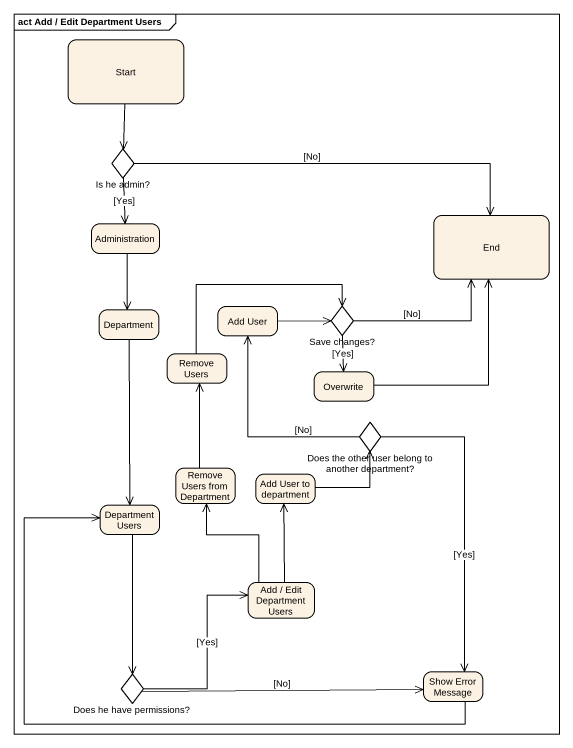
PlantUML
@startuml
mainframe act Add / Edit Department Users
hide empty description
state "Start" as Start_
state "Is he admin?" as Is_he_admin <<choice>>
state Administration
state "End" as End_
state Department
state "Add User" as Add_User
state "Save changes?" as Save_changes <<choice>>
state "Remove Users" as Remove_Users
state Overwrite
state "Does the other user belong to another department?" as Does_the_other_user_belong <<choice>>
state "Remove Users from Department" as Remove_Users_from_Department
state "Add User to department" as Add_User_to_department
state "Department Users" as Department_Users
state "Add / Edit Department Users" as Add_Edit_Department_Users
state "Does he have permissions?" as Does_he_have_permissions <<choice>>
state "Show Error Message" as Show_Error_Message
Start_ --> Is_he_admin
Is_he_admin --> Administration : [Yes]
Is_he_admin -right-> End_ : [No]
Administration --> Department
Department --> Department_Users
Add_User -right-> Save_changes
Save_changes -right-> End_ : [No]
Save_changes --> Overwrite : [Yes]
Remove_Users -right-> Save_changes
Overwrite -up-> End_
Does_the_other_user_belong -up-> Add_User : [No]
Does_the_other_user_belong --> Show_Error_Message : [Yes]
Remove_Users_from_Department -up-> Remove_Users
Add_User_to_department -up-> Does_the_other_user_belong
Department_Users --> Does_he_have_permissions
Add_Edit_Department_Users -up-> Remove_Users_from_Department
Add_Edit_Department_Users -up-> Add_User_to_department
Does_he_have_permissions -right-> Add_Edit_Department_Users : [Yes]
Does_he_have_permissions -right-> Show_Error_Message : [No]
Show_Error_Message -left-> Department_Users
@enduml
